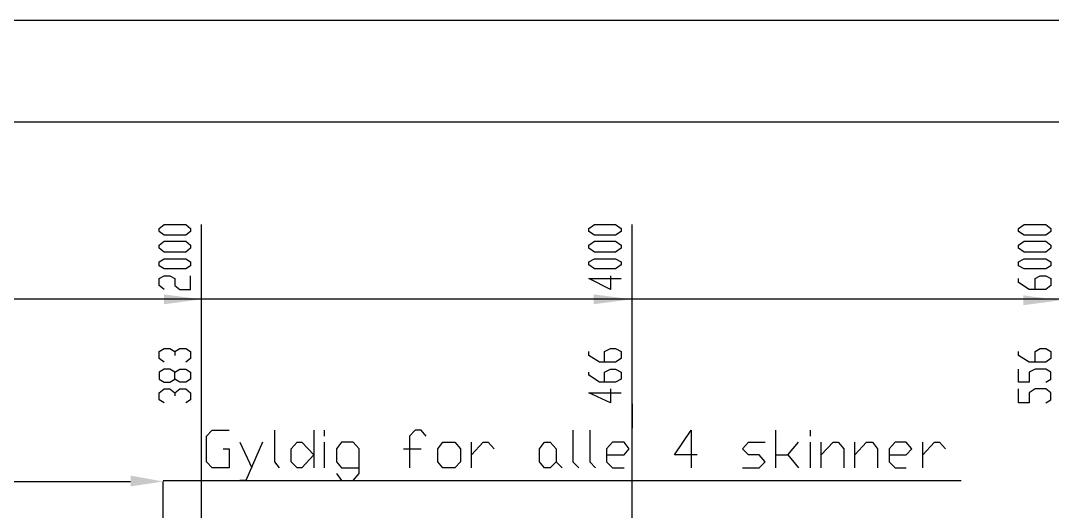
# Model space of a CAD drawing. Header units: millimetres. Extents: x -45 to 90, y -17 to 16.
# Drawn here: x 17.94 to 22.74, y 1.415 to 3.699 of the extents above; entities that cross this region are included whole.
import ezdxf

# ---------------------------------------------------------------- set-up
doc = ezdxf.new("R2010")
doc.units = ezdxf.units.MM
doc.layers.add('PDF_Geometry', color=7, linetype='Continuous')
doc.layers.add('PDF_Solid Fills', color=7, linetype='Continuous')

msp = doc.modelspace()

# ---------------------------------------------------------------- linework, layer by layer
at = {"layer": 'PDF_Geometry', "lineweight": 25}
for points in [[(36.9251, 3.6994), (0.1467, 3.6994)], [(32.2034, 3.2272), (17.25, 3.2272)], [(30.7824, 2.8101), (30.7824, 2.4021), (16.7825, 2.4021)], [(18.7811, 1.9162), (18.7811, 2.7505)], [(20.7844, 1.9162), (20.7844, 1.8016), (20.7844, 2.0995), (20.7844, 2.7505)], [(18.6069, 2.4479), (18.584, 2.4663), (18.584, 2.4983), (18.6069, 2.5121), (18.6344, 2.5121), (18.6574, 2.4983), (18.6574, 2.4663), (18.6803, 2.4479), (18.7307, 2.4479), (18.7307, 2.5121)], [(20.6835, 2.5121), (20.6835, 2.4479), (20.5827, 2.4983), (20.734, 2.4983)], [(22.6593, 2.4479), (22.6593, 2.4983), (22.6822, 2.5121), (22.7097, 2.5121), (22.7326, 2.4983), (22.7326, 2.4663), (22.7097, 2.4479), (22.6318, 2.4479), (22.5814, 2.48), (22.5814, 2.4983)], [(18.7811, 0.8664), (18.7811, 2.2233)], [(20.7844, 0.7151), (20.7844, 2.2233)], [(18.6069, 2.1087), (18.584, 2.127), (18.584, 2.1591), (18.6069, 2.1729), (18.6344, 2.1729), (18.6574, 2.1591), (18.6574, 2.1408)], [(18.6574, 2.1591), (18.6803, 2.1729), (18.7078, 2.1729), (18.7307, 2.1591), (18.7307, 2.127), (18.7078, 2.1087)], [(20.656, 2.1087), (20.656, 2.1591), (20.6835, 2.1729), (20.7065, 2.1729), (20.734, 2.1591), (20.734, 2.127), (20.7065, 2.1087), (20.6331, 2.1087), (20.5827, 2.1408), (20.5827, 2.1591)], [(22.6593, 2.1087), (22.6593, 2.1591), (22.6822, 2.1729), (22.7097, 2.1729), (22.7326, 2.1591), (22.7326, 2.127), (22.7097, 2.1087), (22.6318, 2.1087), (22.5814, 2.1408), (22.5814, 2.1591)], [(18.6574, 2.0629), (18.6803, 2.0766), (18.7078, 2.0766), (18.7307, 2.0629), (18.7307, 2.0308), (18.7078, 2.017), (18.6803, 2.017), (18.6574, 2.0308), (18.6574, 2.0629), (18.6344, 2.0766), (18.6069, 2.0766), (18.584, 2.0629), (18.584, 2.0308), (18.6069, 2.017), (18.6344, 2.017), (18.6574, 2.0308)], [(20.656, 2.017), (20.656, 2.0629), (20.6835, 2.0766), (20.7065, 2.0766), (20.734, 2.0629), (20.734, 2.0308), (20.7065, 2.017), (20.6331, 2.017), (20.5827, 2.0491), (20.5827, 2.0629)], [(22.7097, 2.017), (22.7326, 2.0308), (22.7326, 2.0629), (22.7097, 2.0766), (22.6593, 2.0766), (22.6318, 2.0629), (22.6318, 2.017), (22.5814, 2.017), (22.5814, 2.0766)], [(18.6069, 1.9207), (18.584, 1.9345), (18.584, 1.9666), (18.6069, 1.9849), (18.6344, 1.9849), (18.6574, 1.9666), (18.6574, 1.9528)], [(18.6574, 1.9666), (18.6803, 1.9849), (18.7078, 1.9849), (18.7307, 1.9666), (18.7307, 1.9345), (18.7078, 1.9207)], [(20.6835, 1.9849), (20.6835, 1.9207), (20.5827, 1.9666), (20.734, 1.9666)], [(22.7097, 1.9207), (22.7326, 1.9345), (22.7326, 1.9666), (22.7097, 1.9849), (22.6593, 1.9849), (22.6318, 1.9666), (22.6318, 1.9207), (22.5814, 1.9207), (22.5814, 1.9849)], [(18.882, 1.7053), (18.9095, 1.7053), (18.9095, 1.6182), (18.8316, 1.6182), (18.8041, 1.6457), (18.8041, 1.7649), (18.8316, 1.7924), (18.9095, 1.7924)], [(19.1204, 1.7924), (19.1204, 1.6457), (19.1433, 1.6182)], [(19.3037, 1.7924), (19.3037, 1.6182)], [(19.3542, 1.7649), (19.3542, 1.7924)], [(19.8263, 1.7649), (19.8034, 1.7924), (19.7759, 1.7924), (19.7484, 1.7649), (19.7484, 1.6182)], [(20.5093, 1.7924), (20.5093, 1.6457), (20.5369, 1.6182)], [(20.5873, 1.7924), (20.5873, 1.6457), (20.6148, 1.6182)], [(21.0869, 1.6778), (20.9815, 1.6778), (21.0594, 1.7924), (21.0594, 1.6182)], [(21.4537, 1.6182), (21.4537, 1.7924)], [(21.6141, 1.7649), (21.6141, 1.7924)], [(18.9599, 1.7374), (19.0149, 1.6182)], [(19.0654, 1.7374), (18.9874, 1.5586), (18.9599, 1.5586)], [(19.3542, 1.6182), (19.3542, 1.7374)], [(19.4092, 1.5907), (19.4321, 1.5586), (19.4871, 1.5586), (19.5146, 1.5907), (19.5146, 1.7053), (19.4871, 1.7374), (19.4321, 1.7374), (19.4092, 1.7053), (19.4092, 1.6457), (19.4321, 1.6182), (19.5146, 1.6182)], [(20.0372, 1.6182), (20.0372, 1.7374)], [(20.0372, 1.6778), (20.0922, 1.7374), (20.1151, 1.7374), (20.1426, 1.7053)], [(20.6652, 1.6778), (20.7477, 1.6778), (20.7706, 1.7053), (20.7477, 1.7374), (20.6927, 1.7374), (20.6652, 1.7053), (20.6652, 1.6457), (20.6927, 1.6182), (20.7477, 1.6182)], [(21.2978, 1.6182), (21.3757, 1.6182), (21.4033, 1.6457), (21.3757, 1.6778), (21.3253, 1.6778), (21.2978, 1.7053), (21.3253, 1.7374), (21.4033, 1.7374)], [(21.4537, 1.6778), (21.5087, 1.6778), (21.5591, 1.7374)], [(21.6141, 1.6182), (21.6141, 1.7374)], [(21.6645, 1.6182), (21.6645, 1.7374)], [(21.6645, 1.6778), (21.7196, 1.7374), (21.7425, 1.7374), (21.77, 1.7053), (21.77, 1.6182)], [(21.8204, 1.6182), (21.8204, 1.7374)], [(21.8204, 1.6778), (21.8754, 1.7374), (21.9029, 1.7374), (21.9258, 1.7053), (21.9258, 1.6182)], [(21.9809, 1.6778), (22.0588, 1.6778), (22.0863, 1.7053), (22.0588, 1.7374), (22.0084, 1.7374), (21.9809, 1.7053), (21.9809, 1.6457), (22.0084, 1.6182), (22.0588, 1.6182)], [(22.1367, 1.6182), (22.1367, 1.7374)], [(22.1367, 1.6778), (22.1917, 1.7374), (22.2146, 1.7374), (22.2421, 1.7053)], [(19.7209, 1.7053), (19.8034, 1.7053)], [(20.4314, 1.6457), (20.4589, 1.6182)], [(21.5087, 1.6778), (21.5591, 1.6182)], [(16.7825, 0.7885), (16.8421, 0.7885), (18.6024, 0.7885), (18.6024, 0.7151), (18.6024, 1.554)], [(16.9337, 1.554), (18.4511, 1.554)], [(18.6024, 1.5586), (22.3155, 1.5586)]]:
    msp.add_lwpolyline(points, dxfattribs=at)
for points in [[(18.7307, 2.7184), (18.7078, 2.7), (18.6069, 2.7), (18.584, 2.7184), (18.584, 2.7321), (18.6069, 2.7505), (18.7078, 2.7505), (18.7307, 2.7321)], [(20.734, 2.7184), (20.7065, 2.7), (20.6102, 2.7), (20.5827, 2.7184), (20.5827, 2.7321), (20.6102, 2.7505), (20.7065, 2.7505), (20.734, 2.7321)], [(22.7326, 2.7184), (22.7097, 2.7), (22.6089, 2.7), (22.5814, 2.7184), (22.5814, 2.7321), (22.6089, 2.7505), (22.7097, 2.7505), (22.7326, 2.7321)], [(18.7307, 2.6405), (18.7078, 2.6221), (18.6069, 2.6221), (18.584, 2.6405), (18.584, 2.6542), (18.6069, 2.6725), (18.7078, 2.6725), (18.7307, 2.6542)], [(20.734, 2.6405), (20.7065, 2.6221), (20.6102, 2.6221), (20.5827, 2.6405), (20.5827, 2.6542), (20.6102, 2.6725), (20.7065, 2.6725), (20.734, 2.6542)], [(22.7326, 2.6405), (22.7097, 2.6221), (22.6089, 2.6221), (22.5814, 2.6405), (22.5814, 2.6542), (22.6089, 2.6725), (22.7097, 2.6725), (22.7326, 2.6542)], [(18.7307, 2.5579), (18.7078, 2.5444), (18.6069, 2.5444), (18.584, 2.5579), (18.584, 2.5763), (18.6069, 2.59), (18.7078, 2.59), (18.7307, 2.5763)], [(20.734, 2.5625), (20.7065, 2.5444), (20.6102, 2.5444), (20.5827, 2.5625), (20.5827, 2.5763), (20.6102, 2.59), (20.7065, 2.59), (20.734, 2.5763)], [(22.7326, 2.5579), (22.7097, 2.5444), (22.6089, 2.5444), (22.5814, 2.5579), (22.5814, 2.5763), (22.6089, 2.59), (22.7097, 2.59), (22.7326, 2.5763)], [(19.3037, 1.6778), (19.2487, 1.6182), (19.2258, 1.6182), (19.1983, 1.6457), (19.1983, 1.7053), (19.2258, 1.7374), (19.2487, 1.7374)], [(19.9593, 1.6182), (19.9042, 1.6182), (19.8813, 1.6457), (19.8813, 1.7053), (19.9042, 1.7374), (19.9593, 1.7374), (19.9868, 1.7053), (19.9868, 1.6457)], [(20.4039, 1.6182), (20.3764, 1.6182), (20.3535, 1.6457), (20.3535, 1.7053), (20.3764, 1.7374), (20.4039, 1.7374), (20.4314, 1.7053), (20.4314, 1.6457)]]:
    msp.add_lwpolyline(points, close=True, dxfattribs=at)
at = {"layer": 'PDF_Solid Fills', "transparency": 33554559}
for points in [[(18.7811, 2.4021), (18.6069, 2.3792), (18.6069, 2.425)], [(20.7844, 2.4021), (20.6056, 2.3792), (20.6056, 2.425)], [(22.7785, 2.3975), (22.6043, 2.3746), (22.6043, 2.4204)], [(18.4511, 1.5815), (18.4511, 1.5311), (18.6024, 1.554)]]:
    msp.add_solid(points, dxfattribs=at)

doc.saveas('drawing.dxf')
